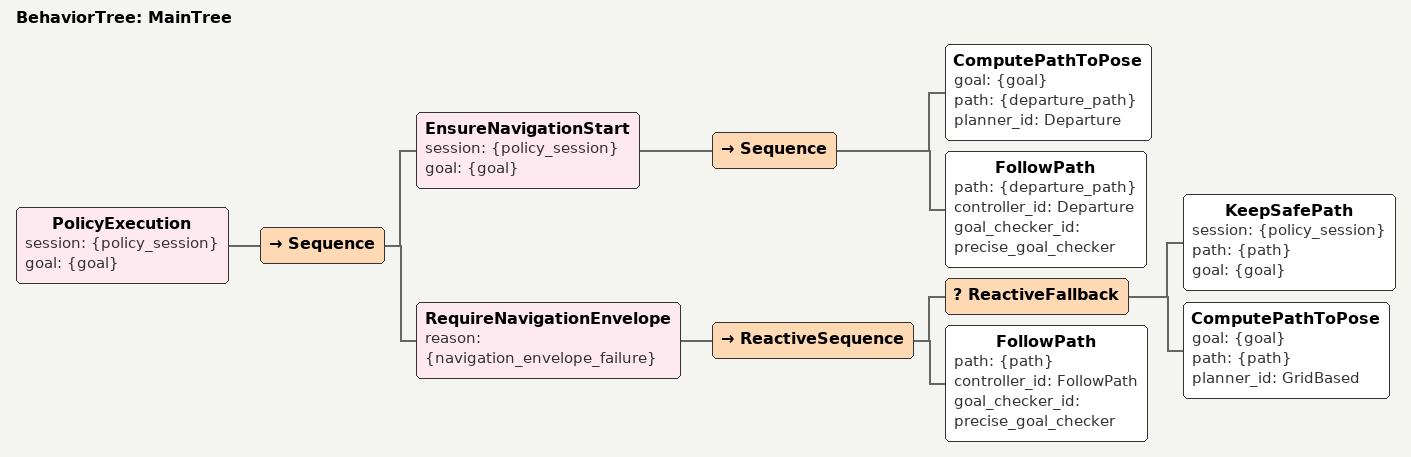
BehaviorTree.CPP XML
<root main_tree_to_execute="MainTree">
  <BehaviorTree ID="MainTree">
    <PolicyExecution session="{policy_session}" goal="{goal}">
    <Sequence>
      <EnsureNavigationStart session="{policy_session}" goal="{goal}">
        <Sequence>
          <ComputePathToPose goal="{goal}" path="{departure_path}" planner_id="Departure"/>
          <FollowPath path="{departure_path}" controller_id="Departure" goal_checker_id="precise_goal_checker"/>
        </Sequence>
      </EnsureNavigationStart>
    <RequireNavigationEnvelope reason="{navigation_envelope_failure}">
    <ReactiveSequence>
      <ReactiveFallback>
        <KeepSafePath session="{policy_session}" path="{path}" goal="{goal}"/>
        <ComputePathToPose goal="{goal}" path="{path}" planner_id="GridBased"/>
      </ReactiveFallback>
      <FollowPath path="{path}" controller_id="FollowPath" goal_checker_id="precise_goal_checker"/>
    </ReactiveSequence>
    </RequireNavigationEnvelope>
    </Sequence>
    </PolicyExecution>
  </BehaviorTree>
</root>
